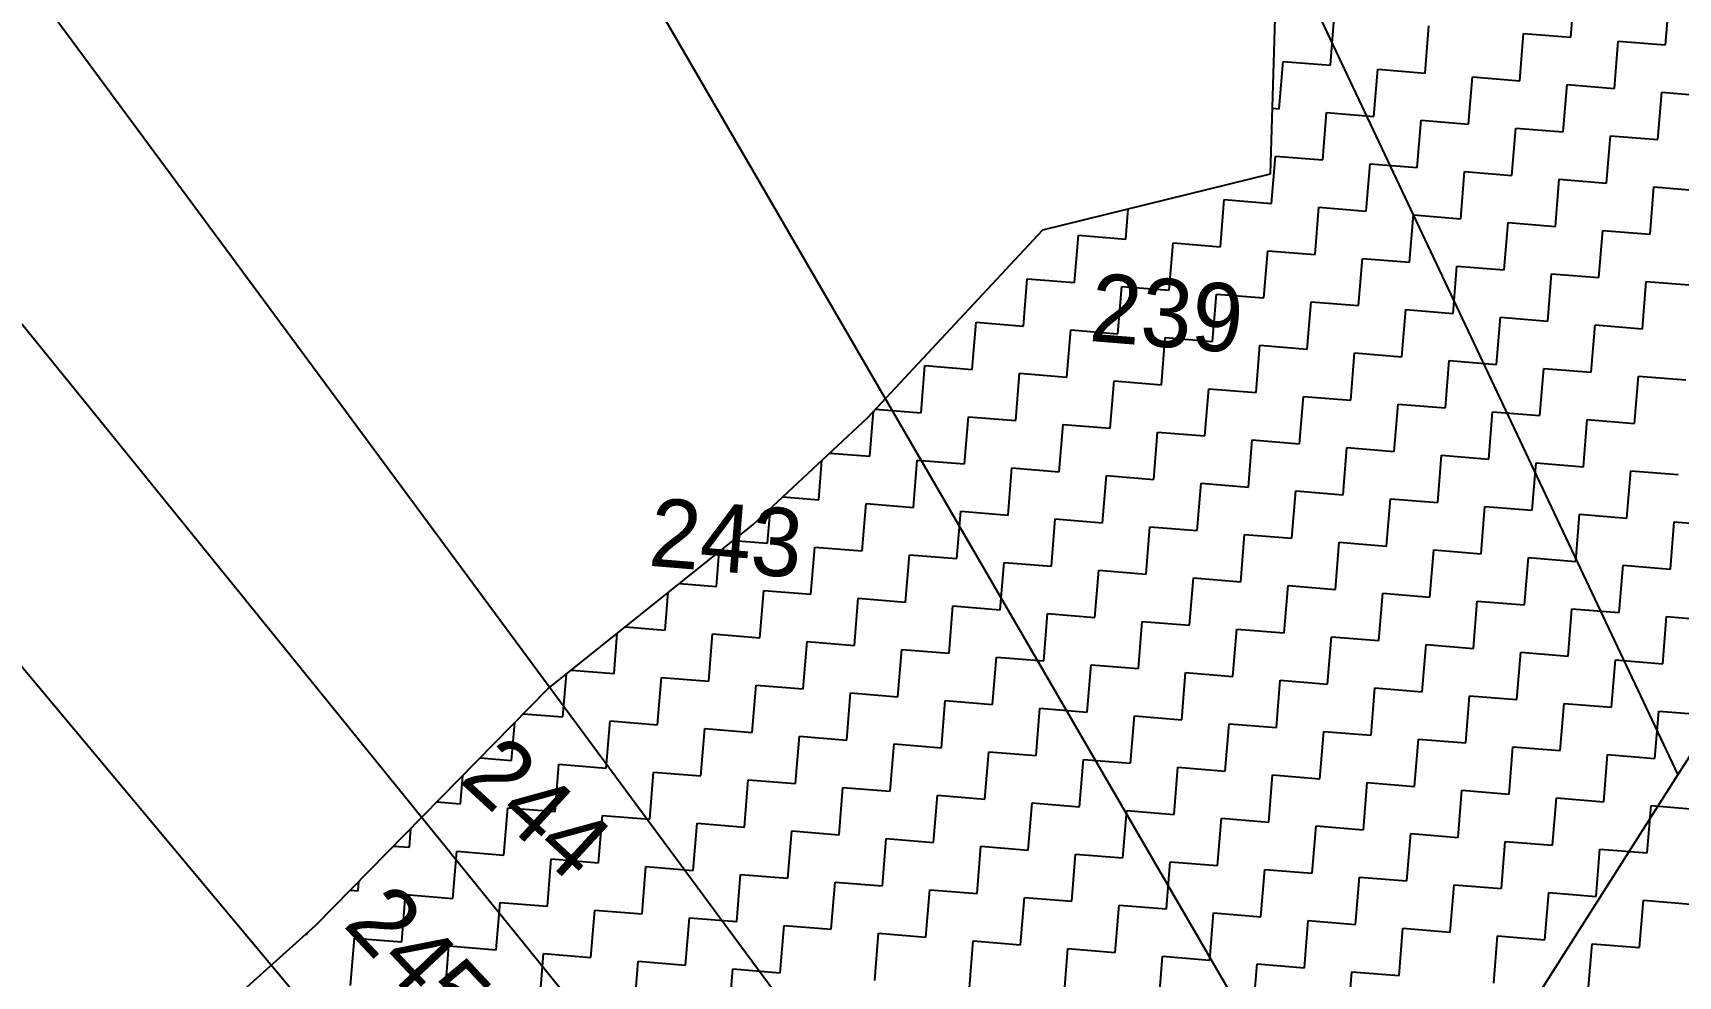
# Model space of a CAD drawing. Header units: metres. Extents: x 286589 to 288713, y 2001360 to 2004418.
# Drawn here: x 287663.6 to 287845.1, y 2002805.5 to 2002909.5 of the extents above; entities that cross this region are included whole.
import ezdxf
from ezdxf.enums import TextEntityAlignment as Align

# ---------------------------------------------------------------- set-up
doc = ezdxf.new("R2010")
doc.units = ezdxf.units.M
doc.header["$MEASUREMENT"] = 0
for name, color, linetype in [('POLY_HATCH', 12, 'Continuous'), ('POLY_PARCEL', 6, 'Continuous'), ('TEXT_PARCEL', 7, 'Continuous')]:
    doc.layers.add(name, color=color, linetype=linetype)
doc.styles.add('TEXT_MAP', font='')
doc.styles.get('TEXT_MAP').set_extended_font_data('Kruti Dev 050')

msp = doc.modelspace()

# ---------------------------------------------------------------- linework, layer by layer
at = {"layer": 'POLY_HATCH'}
for p, q in [((287800.12, 2002893.98), (287800.76, 2002916.2)), ((287774.99, 2002887.82), (287800.12, 2002893.98)), ((287755.7, 2002867.12), (287774.99, 2002887.82)), ((287743.01, 2002855.26), (287755.7, 2002867.12)), ((287720.42, 2002837.17), (287743.01, 2002855.26)), ((287694.84, 2002811.12), (287720.42, 2002837.17)), ((287672.06, 2002790.7), (287694.84, 2002811.12))]:
    msp.add_line(p, q, dxfattribs=at)
at = {"layer": 'POLY_HATCH', "linetype": 'Continuous'}
for p, q in [((287833.23, 2002909.05), (287833.66, 2002914.27)), ((287843.67, 2002908.2), (287844.1, 2002913.42)), ((287806.72, 2002905.96), (287807.14, 2002911.18)), ((287817.15, 2002905.11), (287817.58, 2002910.33)), ((287827.59, 2002904.26), (287828.02, 2002909.48)), ((287828.02, 2002909.48), (287833.23, 2002909.05)), ((287838.03, 2002903.41), (287838.45, 2002908.63)), ((287838.45, 2002908.63), (287843.67, 2002908.2)), ((287801.08, 2002901.17), (287801.5, 2002906.39)), ((287801.5, 2002906.39), (287806.72, 2002905.96)), ((287811.51, 2002900.32), (287811.94, 2002905.54)), ((287811.94, 2002905.54), (287817.15, 2002905.11)), ((287821.95, 2002899.47), (287822.37, 2002904.68)), ((287822.37, 2002904.68), (287827.59, 2002904.26)), ((287832.38, 2002898.62), (287832.81, 2002903.83)), ((287832.81, 2002903.83), (287838.03, 2002903.41)), ((287842.82, 2002897.77), (287843.25, 2002902.98)), ((287843.25, 2002902.98), (287848.46, 2002902.56)), ((287800.33, 2002901.23), (287801.08, 2002901.17)), ((287805.87, 2002895.52), (287806.29, 2002900.74)), ((287806.29, 2002900.74), (287811.51, 2002900.32)), ((287816.3, 2002894.67), (287816.73, 2002899.89)), ((287816.73, 2002899.89), (287821.95, 2002899.47)), ((287826.74, 2002893.82), (287827.17, 2002899.04)), ((287827.17, 2002899.04), (287832.38, 2002898.62)), ((287837.18, 2002892.97), (287837.6, 2002898.19)), ((287837.6, 2002898.19), (287842.82, 2002897.77)), ((287800.22, 2002890.73), (287800.65, 2002895.95)), ((287800.65, 2002895.95), (287805.87, 2002895.52)), ((287810.66, 2002889.88), (287811.09, 2002895.1)), ((287811.09, 2002895.1), (287816.3, 2002894.67)), ((287821.1, 2002889.03), (287821.52, 2002894.25)), ((287821.52, 2002894.25), (287826.74, 2002893.82)), ((287831.53, 2002888.18), (287831.96, 2002893.4)), ((287831.96, 2002893.4), (287837.18, 2002892.97)), ((287841.97, 2002887.33), (287842.39, 2002892.55)), ((287842.39, 2002892.55), (287847.61, 2002892.12)), ((287784.15, 2002886.79), (287784.42, 2002890.13)), ((287794.58, 2002885.94), (287795.01, 2002891.16)), ((287795.01, 2002891.16), (287800.22, 2002890.73)), ((287805.02, 2002885.09), (287805.44, 2002890.31)), ((287805.44, 2002890.31), (287810.66, 2002889.88)), ((287815.45, 2002884.24), (287815.88, 2002889.46)), ((287815.88, 2002889.46), (287821.1, 2002889.03)), ((287825.89, 2002883.39), (287826.32, 2002888.61)), ((287826.32, 2002888.61), (287831.53, 2002888.18)), ((287778.5, 2002882), (287778.93, 2002887.22)), ((287778.93, 2002887.22), (287784.15, 2002886.79)), ((287788.94, 2002881.15), (287789.36, 2002886.36)), ((287789.36, 2002886.36), (287794.58, 2002885.94)), ((287836.33, 2002882.54), (287836.75, 2002887.75)), ((287836.75, 2002887.75), (287841.97, 2002887.33)), ((287799.37, 2002880.3), (287799.8, 2002885.51)), ((287799.8, 2002885.51), (287805.02, 2002885.09)), ((287809.81, 2002879.45), (287810.24, 2002884.66)), ((287810.24, 2002884.66), (287815.45, 2002884.24)), ((287772.86, 2002877.2), (287773.28, 2002882.42)), ((287773.28, 2002882.42), (287778.5, 2002882)), ((287820.25, 2002878.59), (287820.67, 2002883.81)), ((287820.67, 2002883.81), (287825.89, 2002883.39)), ((287830.68, 2002877.74), (287831.11, 2002882.96)), ((287831.11, 2002882.96), (287836.33, 2002882.54)), ((287783.29, 2002876.35), (287783.72, 2002881.57)), ((287783.72, 2002881.57), (287788.94, 2002881.15)), ((287793.73, 2002875.5), (287794.16, 2002880.72)), ((287794.16, 2002880.72), (287799.37, 2002880.3)), ((287841.12, 2002876.89), (287841.54, 2002882.11)), ((287841.54, 2002882.11), (287846.76, 2002881.69)), ((287804.17, 2002874.65), (287804.59, 2002879.87)), ((287804.59, 2002879.87), (287809.81, 2002879.45)), ((287814.6, 2002873.8), (287815.03, 2002879.02)), ((287815.03, 2002879.02), (287820.25, 2002878.59)), ((287767.21, 2002872.41), (287767.64, 2002877.63)), ((287767.64, 2002877.63), (287772.86, 2002877.2)), ((287825.04, 2002872.95), (287825.46, 2002878.17)), ((287825.46, 2002878.17), (287830.68, 2002877.74)), ((287835.48, 2002872.1), (287835.9, 2002877.32)), ((287835.9, 2002877.32), (287841.12, 2002876.89)), ((287777.65, 2002871.56), (287778.08, 2002876.78)), ((287778.08, 2002876.78), (287783.29, 2002876.35)), ((287788.09, 2002870.71), (287788.51, 2002875.93)), ((287788.51, 2002875.93), (287793.73, 2002875.5)), ((287798.52, 2002869.86), (287798.95, 2002875.08)), ((287798.95, 2002875.08), (287804.17, 2002874.65)), ((287808.96, 2002869.01), (287809.38, 2002874.23)), ((287809.38, 2002874.23), (287814.6, 2002873.8)), ((287819.4, 2002868.16), (287819.82, 2002873.38)), ((287819.82, 2002873.38), (287825.04, 2002872.95)), ((287761.57, 2002867.62), (287762, 2002872.84)), ((287762, 2002872.84), (287767.21, 2002872.41)), ((287772.01, 2002866.77), (287772.43, 2002871.99)), ((287772.43, 2002871.99), (287777.65, 2002871.56)), ((287829.83, 2002867.31), (287830.26, 2002872.53)), ((287830.26, 2002872.53), (287835.48, 2002872.1)), ((287840.27, 2002866.46), (287840.69, 2002871.68)), ((287840.69, 2002871.68), (287845.91, 2002871.25)), ((287782.44, 2002865.92), (287782.87, 2002871.14)), ((287782.87, 2002871.14), (287788.09, 2002870.71)), ((287792.88, 2002865.07), (287793.31, 2002870.28)), ((287793.31, 2002870.28), (287798.52, 2002869.86)), ((287756.55, 2002868.03), (287761.57, 2002867.62)), ((287803.32, 2002864.22), (287803.74, 2002869.43)), ((287803.74, 2002869.43), (287808.96, 2002869.01)), ((287813.75, 2002863.37), (287814.18, 2002868.58)), ((287814.18, 2002868.58), (287819.4, 2002868.16)), ((287755.93, 2002862.83), (287756.33, 2002867.79)), ((287766.36, 2002861.98), (287766.79, 2002867.19)), ((287766.79, 2002867.19), (287772.01, 2002866.77)), ((287776.8, 2002861.12), (287777.23, 2002866.34)), ((287777.23, 2002866.34), (287782.44, 2002865.92)), ((287824.19, 2002862.51), (287824.61, 2002867.73)), ((287824.61, 2002867.73), (287829.83, 2002867.31)), ((287834.62, 2002861.66), (287835.05, 2002866.88)), ((287835.05, 2002866.88), (287840.27, 2002866.46)), ((287787.24, 2002860.27), (287787.66, 2002865.49)), ((287787.66, 2002865.49), (287792.88, 2002865.07)), ((287797.67, 2002859.42), (287798.1, 2002864.64)), ((287798.1, 2002864.64), (287803.32, 2002864.22)), ((287750.28, 2002858.03), (287750.64, 2002862.39)), ((287751.5, 2002863.19), (287755.93, 2002862.83)), ((287760.72, 2002857.18), (287761.15, 2002862.4)), ((287761.15, 2002862.4), (287766.36, 2002861.98)), ((287808.11, 2002858.57), (287808.53, 2002863.79)), ((287808.53, 2002863.79), (287813.75, 2002863.37)), ((287818.55, 2002857.72), (287818.97, 2002862.94)), ((287818.97, 2002862.94), (287824.19, 2002862.51)), ((287771.16, 2002856.33), (287771.58, 2002861.55)), ((287771.58, 2002861.55), (287776.8, 2002861.12)), ((287781.59, 2002855.48), (287782.02, 2002860.7)), ((287782.02, 2002860.7), (287787.24, 2002860.27)), ((287828.98, 2002856.87), (287829.41, 2002862.09)), ((287829.41, 2002862.09), (287834.62, 2002861.66)), ((287839.42, 2002856.02), (287839.84, 2002861.24)), ((287839.84, 2002861.24), (287845.06, 2002860.81)), ((287792.03, 2002854.63), (287792.45, 2002859.85)), ((287792.45, 2002859.85), (287797.67, 2002859.42)), ((287802.47, 2002853.78), (287802.89, 2002859)), ((287802.89, 2002859), (287808.11, 2002858.57)), ((287744.64, 2002853.24), (287744.95, 2002857.08)), ((287746.32, 2002858.36), (287750.28, 2002858.03)), ((287755.08, 2002852.39), (287755.5, 2002857.61)), ((287755.5, 2002857.61), (287760.72, 2002857.18)), ((287812.9, 2002852.93), (287813.33, 2002858.15)), ((287813.33, 2002858.15), (287818.55, 2002857.72)), ((287823.34, 2002852.08), (287823.76, 2002857.3)), ((287823.76, 2002857.3), (287828.98, 2002856.87)), ((287765.51, 2002851.54), (287765.94, 2002856.76)), ((287765.94, 2002856.76), (287771.16, 2002856.33)), ((287775.95, 2002850.69), (287776.37, 2002855.91)), ((287776.37, 2002855.91), (287781.59, 2002855.48)), ((287833.77, 2002851.23), (287834.2, 2002856.45)), ((287834.2, 2002856.45), (287839.42, 2002856.02)), ((287844.21, 2002850.38), (287844.64, 2002855.6)), ((287844.64, 2002855.6), (287849.85, 2002855.17)), ((287740.87, 2002853.55), (287744.64, 2002853.24)), ((287786.39, 2002849.84), (287786.81, 2002855.06)), ((287786.81, 2002855.06), (287792.03, 2002854.63)), ((287796.82, 2002848.99), (287797.25, 2002854.21)), ((287797.25, 2002854.21), (287802.47, 2002853.78)), ((287807.26, 2002848.14), (287807.68, 2002853.35)), ((287807.68, 2002853.35), (287812.9, 2002852.93)), ((287739, 2002848.45), (287739.31, 2002852.3)), ((287749.43, 2002847.6), (287749.86, 2002852.82)), ((287749.86, 2002852.82), (287755.08, 2002852.39)), ((287759.87, 2002846.75), (287760.3, 2002851.96)), ((287760.3, 2002851.96), (287765.51, 2002851.54)), ((287817.69, 2002847.29), (287818.12, 2002852.5)), ((287818.12, 2002852.5), (287823.34, 2002852.08)), ((287828.13, 2002846.44), (287828.56, 2002851.65)), ((287828.56, 2002851.65), (287833.77, 2002851.23)), ((287770.31, 2002845.9), (287770.73, 2002851.11)), ((287770.73, 2002851.11), (287775.95, 2002850.69)), ((287780.74, 2002845.05), (287781.17, 2002850.26)), ((287781.17, 2002850.26), (287786.39, 2002849.84)), ((287838.57, 2002845.58), (287838.99, 2002850.8)), ((287838.99, 2002850.8), (287844.21, 2002850.38)), ((287734.92, 2002848.78), (287739, 2002848.45)), ((287743.79, 2002842.8), (287744.22, 2002848.02)), ((287744.22, 2002848.02), (287749.43, 2002847.6)), ((287791.18, 2002844.19), (287791.6, 2002849.41)), ((287791.6, 2002849.41), (287796.82, 2002848.99)), ((287801.61, 2002843.34), (287802.04, 2002848.56)), ((287802.04, 2002848.56), (287807.26, 2002848.14)), ((287733.35, 2002843.66), (287733.69, 2002847.8)), ((287754.23, 2002841.95), (287754.65, 2002847.17)), ((287754.65, 2002847.17), (287759.87, 2002846.75)), ((287764.66, 2002841.1), (287765.09, 2002846.32)), ((287765.09, 2002846.32), (287770.31, 2002845.9)), ((287812.05, 2002842.49), (287812.48, 2002847.71)), ((287812.48, 2002847.71), (287817.69, 2002847.29)), ((287822.49, 2002841.64), (287822.91, 2002846.86)), ((287822.91, 2002846.86), (287828.13, 2002846.44)), ((287775.1, 2002840.25), (287775.52, 2002845.47)), ((287775.52, 2002845.47), (287780.74, 2002845.05)), ((287785.54, 2002839.4), (287785.96, 2002844.62)), ((287785.96, 2002844.62), (287791.18, 2002844.19)), ((287832.92, 2002840.79), (287833.35, 2002846.01)), ((287833.35, 2002846.01), (287838.57, 2002845.58)), ((287843.36, 2002839.94), (287843.78, 2002845.16)), ((287843.78, 2002845.16), (287849, 2002844.73)), ((287727.71, 2002838.86), (287728.07, 2002843.3)), ((287728.97, 2002844.01), (287733.35, 2002843.66)), ((287738.15, 2002838.01), (287738.57, 2002843.23)), ((287738.57, 2002843.23), (287743.79, 2002842.8)), ((287795.97, 2002838.55), (287796.4, 2002843.77)), ((287796.4, 2002843.77), (287801.61, 2002843.34)), ((287806.41, 2002837.7), (287806.83, 2002842.92)), ((287806.83, 2002842.92), (287812.05, 2002842.49)), ((287748.58, 2002837.16), (287749.01, 2002842.38)), ((287749.01, 2002842.38), (287754.23, 2002841.95)), ((287759.02, 2002836.31), (287759.44, 2002841.53)), ((287759.44, 2002841.53), (287764.66, 2002841.1)), ((287769.46, 2002835.46), (287769.88, 2002840.68)), ((287769.88, 2002840.68), (287775.1, 2002840.25)), ((287816.84, 2002836.85), (287817.27, 2002842.07)), ((287817.27, 2002842.07), (287822.49, 2002841.64)), ((287827.28, 2002836), (287827.71, 2002841.22)), ((287827.71, 2002841.22), (287832.92, 2002840.79)), ((287722.07, 2002834.07), (287722.45, 2002838.8)), ((287723.01, 2002839.25), (287727.71, 2002838.86)), ((287779.89, 2002834.61), (287780.32, 2002839.83)), ((287780.32, 2002839.83), (287785.54, 2002839.4)), ((287790.33, 2002833.76), (287790.75, 2002838.98)), ((287790.75, 2002838.98), (287795.97, 2002838.55)), ((287837.72, 2002835.15), (287838.14, 2002840.37)), ((287838.14, 2002840.37), (287843.36, 2002839.94)), ((287732.5, 2002833.22), (287732.93, 2002838.44)), ((287732.93, 2002838.44), (287738.15, 2002838.01)), ((287742.94, 2002832.37), (287743.37, 2002837.59)), ((287743.37, 2002837.59), (287748.58, 2002837.16)), ((287800.76, 2002832.91), (287801.19, 2002838.13)), ((287801.19, 2002838.13), (287806.41, 2002837.7)), ((287811.2, 2002832.06), (287811.63, 2002837.28)), ((287811.63, 2002837.28), (287816.84, 2002836.85)), ((287753.38, 2002831.52), (287753.8, 2002836.74)), ((287753.8, 2002836.74), (287759.02, 2002836.31)), ((287763.81, 2002830.67), (287764.24, 2002835.89)), ((287764.24, 2002835.89), (287769.46, 2002835.46)), ((287821.64, 2002831.21), (287822.06, 2002836.42)), ((287822.06, 2002836.42), (287827.28, 2002836)), ((287832.07, 2002830.36), (287832.5, 2002835.57)), ((287832.5, 2002835.57), (287837.72, 2002835.15)), ((287716.42, 2002829.28), (287716.76, 2002833.45)), ((287717.72, 2002834.42), (287722.07, 2002834.07)), ((287726.86, 2002828.43), (287727.29, 2002833.64)), ((287727.29, 2002833.64), (287732.5, 2002833.22)), ((287774.25, 2002829.82), (287774.67, 2002835.03)), ((287774.67, 2002835.03), (287779.89, 2002834.61)), ((287784.68, 2002828.97), (287785.11, 2002834.18)), ((287785.11, 2002834.18), (287790.33, 2002833.76)), ((287842.51, 2002829.5), (287842.93, 2002834.72)), ((287842.93, 2002834.72), (287848.15, 2002834.3)), ((287737.3, 2002827.58), (287737.72, 2002832.79)), ((287737.72, 2002832.79), (287742.94, 2002832.37)), ((287747.73, 2002826.72), (287748.16, 2002831.94)), ((287748.16, 2002831.94), (287753.38, 2002831.52)), ((287795.12, 2002828.11), (287795.55, 2002833.33)), ((287795.55, 2002833.33), (287800.76, 2002832.91)), ((287805.56, 2002827.26), (287805.98, 2002832.48)), ((287805.98, 2002832.48), (287811.2, 2002832.06)), ((287815.99, 2002826.41), (287816.42, 2002831.63)), ((287816.42, 2002831.63), (287821.64, 2002831.21)), ((287758.17, 2002825.87), (287758.59, 2002831.09)), ((287758.59, 2002831.09), (287763.81, 2002830.67)), ((287768.6, 2002825.02), (287769.03, 2002830.24)), ((287769.03, 2002830.24), (287774.25, 2002829.82)), ((287826.43, 2002825.56), (287826.85, 2002830.78)), ((287826.85, 2002830.78), (287832.07, 2002830.36)), ((287836.87, 2002824.71), (287837.29, 2002829.93)), ((287837.29, 2002829.93), (287842.51, 2002829.5)), ((287712.95, 2002829.56), (287716.42, 2002829.28)), ((287721.22, 2002823.63), (287721.64, 2002828.85)), ((287721.64, 2002828.85), (287726.86, 2002828.43)), ((287731.65, 2002822.78), (287732.08, 2002828)), ((287732.08, 2002828), (287737.3, 2002827.58)), ((287779.04, 2002824.17), (287779.47, 2002829.39)), ((287779.47, 2002829.39), (287784.68, 2002828.97)), ((287789.48, 2002823.32), (287789.9, 2002828.54)), ((287789.9, 2002828.54), (287795.12, 2002828.11)), ((287710.78, 2002824.48), (287711.04, 2002827.61)), ((287742.09, 2002821.93), (287742.51, 2002827.15)), ((287742.51, 2002827.15), (287747.73, 2002826.72)), ((287752.53, 2002821.08), (287752.95, 2002826.3)), ((287752.95, 2002826.3), (287758.17, 2002825.87)), ((287799.91, 2002822.47), (287800.34, 2002827.69)), ((287800.34, 2002827.69), (287805.56, 2002827.26)), ((287810.35, 2002821.62), (287810.77, 2002826.84)), ((287810.77, 2002826.84), (287815.99, 2002826.41)), ((287708.17, 2002824.7), (287710.78, 2002824.48)), ((287762.96, 2002820.23), (287763.39, 2002825.45)), ((287763.39, 2002825.45), (287768.6, 2002825.02)), ((287773.4, 2002819.38), (287773.82, 2002824.6)), ((287773.82, 2002824.6), (287779.04, 2002824.17)), ((287820.79, 2002820.77), (287821.21, 2002825.99)), ((287821.21, 2002825.99), (287826.43, 2002825.56)), ((287831.22, 2002819.92), (287831.65, 2002825.14)), ((287831.65, 2002825.14), (287836.87, 2002824.71)), ((287841.66, 2002819.07), (287842.08, 2002824.29)), ((287842.08, 2002824.29), (287847.3, 2002823.86)), ((287715.57, 2002818.84), (287716, 2002824.06)), ((287716, 2002824.06), (287721.22, 2002823.63)), ((287726.01, 2002817.99), (287726.43, 2002823.21)), ((287726.43, 2002823.21), (287731.65, 2002822.78)), ((287783.83, 2002818.53), (287784.26, 2002823.75)), ((287784.26, 2002823.75), (287789.48, 2002823.32)), ((287794.27, 2002817.68), (287794.7, 2002822.9)), ((287794.7, 2002822.9), (287799.91, 2002822.47)), ((287705.14, 2002819.69), (287705.31, 2002821.78)), ((287736.45, 2002817.14), (287736.87, 2002822.36)), ((287736.87, 2002822.36), (287742.09, 2002821.93)), ((287746.88, 2002816.29), (287747.31, 2002821.51)), ((287747.31, 2002821.51), (287752.53, 2002821.08)), ((287757.32, 2002815.44), (287757.74, 2002820.66)), ((287757.74, 2002820.66), (287762.96, 2002820.23)), ((287804.71, 2002816.83), (287805.13, 2002822.05)), ((287805.13, 2002822.05), (287810.35, 2002821.62)), ((287815.14, 2002815.98), (287815.57, 2002821.2)), ((287815.57, 2002821.2), (287820.79, 2002820.77)), ((287703.39, 2002819.83), (287705.14, 2002819.69)), ((287709.93, 2002814.05), (287710.36, 2002819.27)), ((287710.36, 2002819.27), (287715.57, 2002818.84)), ((287767.75, 2002814.59), (287768.18, 2002819.81)), ((287768.18, 2002819.81), (287773.4, 2002819.38)), ((287778.19, 2002813.74), (287778.62, 2002818.95)), ((287778.62, 2002818.95), (287783.83, 2002818.53)), ((287825.58, 2002815.13), (287826, 2002820.34)), ((287826, 2002820.34), (287831.22, 2002819.92)), ((287836.01, 2002814.28), (287836.44, 2002819.49)), ((287836.44, 2002819.49), (287841.66, 2002819.07)), ((287720.37, 2002813.2), (287720.79, 2002818.42)), ((287720.79, 2002818.42), (287726.01, 2002817.99)), ((287730.8, 2002812.35), (287731.23, 2002817.56)), ((287731.23, 2002817.56), (287736.45, 2002817.14)), ((287788.63, 2002812.89), (287789.05, 2002818.1)), ((287789.05, 2002818.1), (287794.27, 2002817.68)), ((287799.06, 2002812.04), (287799.49, 2002817.25)), ((287799.49, 2002817.25), (287804.71, 2002816.83)), ((287699.49, 2002814.9), (287699.58, 2002815.95)), ((287741.24, 2002811.5), (287741.66, 2002816.71)), ((287741.66, 2002816.71), (287746.88, 2002816.29)), ((287751.67, 2002810.65), (287752.1, 2002815.86)), ((287752.1, 2002815.86), (287757.32, 2002815.44)), ((287809.5, 2002811.18), (287809.92, 2002816.4)), ((287809.92, 2002816.4), (287815.14, 2002815.98)), ((287819.94, 2002810.33), (287820.36, 2002815.55)), ((287820.36, 2002815.55), (287825.58, 2002815.13)), ((287698.62, 2002814.97), (287699.49, 2002814.9)), ((287704.29, 2002809.26), (287704.71, 2002814.47)), ((287704.71, 2002814.47), (287709.93, 2002814.05)), ((287714.72, 2002808.4), (287715.15, 2002813.62)), ((287715.15, 2002813.62), (287720.37, 2002813.2)), ((287762.11, 2002809.79), (287762.54, 2002815.01)), ((287762.54, 2002815.01), (287767.75, 2002814.59)), ((287772.55, 2002808.94), (287772.97, 2002814.16)), ((287772.97, 2002814.16), (287778.19, 2002813.74)), ((287830.37, 2002809.48), (287830.8, 2002814.7)), ((287830.8, 2002814.7), (287836.01, 2002814.28)), ((287840.81, 2002808.63), (287841.23, 2002813.85)), ((287841.23, 2002813.85), (287846.45, 2002813.43)), ((287725.16, 2002807.55), (287725.58, 2002812.77)), ((287725.58, 2002812.77), (287730.8, 2002812.35)), ((287735.59, 2002806.7), (287736.02, 2002811.92)), ((287736.02, 2002811.92), (287741.24, 2002811.5)), ((287782.98, 2002808.09), (287783.41, 2002813.31)), ((287783.41, 2002813.31), (287788.63, 2002812.89)), ((287793.42, 2002807.24), (287793.84, 2002812.46)), ((287793.84, 2002812.46), (287799.06, 2002812.04)), ((287803.86, 2002806.39), (287804.28, 2002811.61)), ((287804.28, 2002811.61), (287809.5, 2002811.18)), ((287693.72, 2002810.12), (287693.85, 2002810.11)), ((287693.85, 2002810.11), (287693.86, 2002810.25)), ((287746.03, 2002805.85), (287746.46, 2002811.07)), ((287746.46, 2002811.07), (287751.67, 2002810.65)), ((287756.47, 2002805), (287756.89, 2002810.22)), ((287756.89, 2002810.22), (287762.11, 2002809.79)), ((287814.29, 2002805.54), (287814.72, 2002810.76)), ((287814.72, 2002810.76), (287819.94, 2002810.33)), ((287824.73, 2002804.69), (287825.15, 2002809.91)), ((287825.15, 2002809.91), (287830.37, 2002809.48)), ((287698.64, 2002804.46), (287699.07, 2002809.68)), ((287699.07, 2002809.68), (287704.29, 2002809.26)), ((287709.08, 2002803.61), (287709.5, 2002808.83)), ((287709.5, 2002808.83), (287714.72, 2002808.4)), ((287719.52, 2002802.76), (287719.94, 2002807.98)), ((287719.94, 2002807.98), (287725.16, 2002807.55)), ((287766.9, 2002804.15), (287767.33, 2002809.37)), ((287767.33, 2002809.37), (287772.55, 2002808.94)), ((287777.34, 2002803.3), (287777.76, 2002808.52)), ((287777.76, 2002808.52), (287782.98, 2002808.09)), ((287835.16, 2002803.84), (287835.59, 2002809.06)), ((287835.59, 2002809.06), (287840.81, 2002808.63)), ((287729.95, 2002801.91), (287730.38, 2002807.13)), ((287730.38, 2002807.13), (287735.59, 2002806.7)), ((287740.39, 2002801.06), (287740.81, 2002806.28)), ((287740.81, 2002806.28), (287746.03, 2002805.85)), ((287787.78, 2002802.45), (287788.2, 2002807.67)), ((287788.2, 2002807.67), (287793.42, 2002807.24)), ((287798.21, 2002801.6), (287798.64, 2002806.82)), ((287798.64, 2002806.82), (287803.86, 2002806.39)), ((287808.65, 2002800.75), (287809.07, 2002805.97)), ((287809.07, 2002805.97), (287814.29, 2002805.54))]:
    msp.add_line(p, q, dxfattribs=at)
at = {"layer": 'POLY_PARCEL'}
for p, q in [((287776.94, 2002971.9), (287845.04, 2002827.67)), ((287726.81, 2002922.29), (287811.93, 2002775.65)), ((287663.81, 2002914.26), (287790.78, 2002742.42)), ((287646.13, 2002897.49), (287781.65, 2002730.29)), ((287628.22, 2002880.52), (287768.45, 2002712.76)), ((287845.04, 2002827.67), (287878.85, 2002880.8)), ((287811.93, 2002775.65), (287845.04, 2002827.67))]:
    msp.add_line(p, q, dxfattribs=at)

# ---------------------------------------------------------------- texts
at = {"layer": 'TEXT_PARCEL', "style": 'TEXT_MAP'}
for s, rotation, p in [('239', 355.34, (287788.38, 2002874.88)), ('243', 355.34, (287739.78, 2002850.08)), ('244', 317.3846, (287716.69, 2002821.33)), ('245', 313.1493, (287703.46, 2002804.97))]:
    msp.add_text(s, height=7.539, rotation=rotation, dxfattribs=at).set_placement(p, align=Align.CENTER)

doc.saveas('drawing.dxf')
